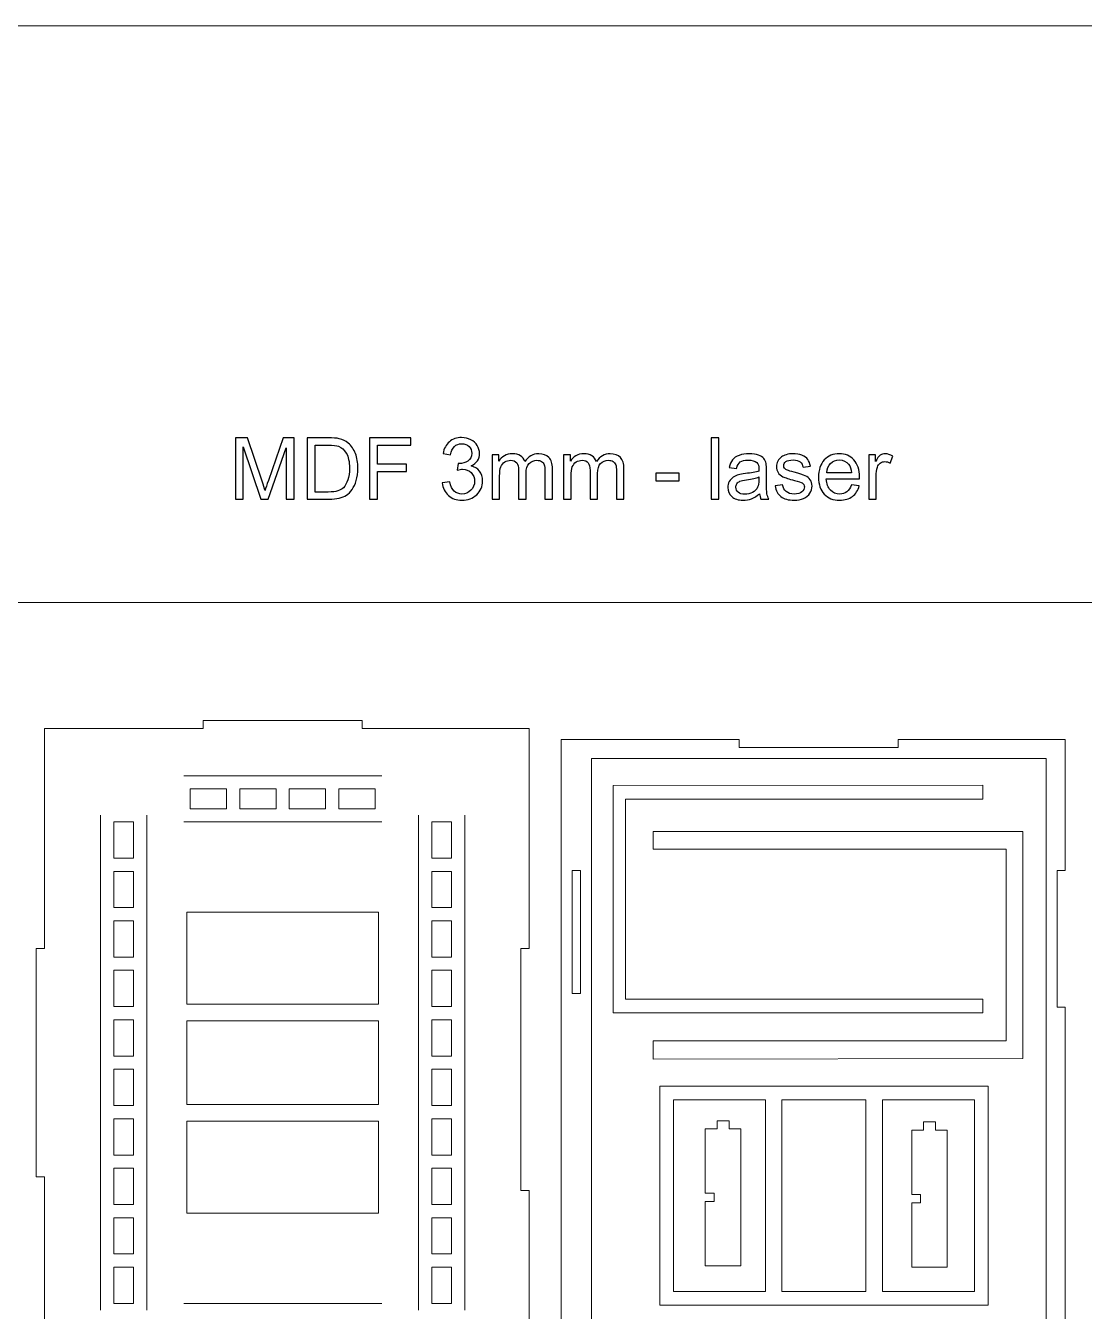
# Model space of a CAD drawing. Header units: centimetres. Extents: x -82 to 82, y -72 to 72.
# Drawn here: x 12.9 to 51.55, y 25.54 to 72.5 of the extents above; entities that cross this region are included whole.
import ezdxf

# ---------------------------------------------------------------- set-up
doc = ezdxf.new("R2010")
doc.units = ezdxf.units.CM
doc.header["$MEASUREMENT"] = 0
doc.layers.add('Camada 1', color=7, linetype='Continuous')

msp = doc.modelspace()

# ---------------------------------------------------------------- linework, layer by layer
at = {"layer": 'Camada 1', "color": 2, "lineweight": 9}
msp.add_open_spline([(-82.5, 72.5), (-82.5, 72.5), (82.5, 72.5), (82.5, 72.5), (82.5, 72.5), (82.5, -72.5), (82.5, -72.5), (82.5, -72.5), (-82.5, -72.5), (-82.5, -72.5), (-82.5, -72.5), (-82.5, 72.5), (-82.5, 72.5)], degree=3, knots=[0, 0, 0, 0, 0.25, 0.25, 0.25, 0.5, 0.5, 0.5, 0.75, 0.75, 0.75, 1, 1, 1, 1], dxfattribs=at)
at = {"layer": 'Camada 1', "color": 250}
for points, knots in [([(20.55627, 55.20387), (20.55627, 55.20387), (20.55627, 57.44758), (20.55627, 57.44758), (20.55627, 57.44758), (21.00125, 57.44758), (21.00125, 57.44758), (21.00125, 57.44758), (21.53188, 55.85933), (21.53188, 55.85933), (21.58098, 55.71153), (21.61649, 55.6008), (21.63895, 55.52716), (21.66454, 55.60864), (21.70476, 55.72876), (21.75908, 55.88701), (21.75908, 55.88701), (22.29911, 57.44758), (22.29911, 57.44758), (22.29911, 57.44758), (22.69657, 57.44758), (22.69657, 57.44758), (22.69657, 57.44758), (22.69657, 55.20387), (22.69657, 55.20387), (22.69657, 55.20387), (22.4114, 55.20387), (22.4114, 55.20387), (22.4114, 55.20387), (22.4114, 57.08094), (22.4114, 57.08094), (22.4114, 57.08094), (21.75647, 55.20387), (21.75647, 55.20387), (21.75647, 55.20387), (21.48906, 55.20387), (21.48906, 55.20387), (21.48906, 55.20387), (20.84143, 57.11541), (20.84143, 57.11541), (20.84143, 57.11541), (20.84143, 55.20387), (20.84143, 55.20387), (20.84143, 55.20387), (20.55627, 55.20387), (20.55627, 55.20387)], [0, 0, 0, 0, 0.06666667, 0.06666667, 0.06666667, 0.13333333, 0.13333333, 0.13333333, 0.2, 0.2, 0.2, 0.26666667, 0.26666667, 0.26666667, 0.33333333, 0.33333333, 0.33333333, 0.4, 0.4, 0.4, 0.46666667, 0.46666667, 0.46666667, 0.53333333, 0.53333333, 0.53333333, 0.6, 0.6, 0.6, 0.66666667, 0.66666667, 0.66666667, 0.73333333, 0.73333333, 0.73333333, 0.8, 0.8, 0.8, 0.86666667, 0.86666667, 0.86666667, 0.93333333, 0.93333333, 0.93333333, 1, 1, 1, 1]), ([(23.17289, 55.20387), (23.17289, 55.20387), (23.17289, 57.44758), (23.17289, 57.44758), (23.17289, 57.44758), (23.94587, 57.44758), (23.94587, 57.44758), (24.12031, 57.44758), (24.25349, 57.43714), (24.34541, 57.41573), (24.47389, 57.38596), (24.58357, 57.33216), (24.67445, 57.25486), (24.79301, 57.15459), (24.88127, 57.02715), (24.93977, 56.87151), (24.99878, 56.71587), (25.02803, 56.53777), (25.02803, 56.33774), (25.02803, 56.16748), (25.00819, 56.01654), (24.96849, 55.88492), (24.9288, 55.75331), (24.87762, 55.64415), (24.81546, 55.55798), (24.75279, 55.4718), (24.68489, 55.4039), (24.61073, 55.35481), (24.53709, 55.30519), (24.44778, 55.26759), (24.34332, 55.242), (24.23834, 55.2164), (24.11822, 55.20387), (23.98243, 55.20387), (23.98243, 55.20387), (23.17289, 55.20387), (23.17289, 55.20387)], [0, 0, 0, 0, 0.08333333, 0.08333333, 0.08333333, 0.16666667, 0.16666667, 0.16666667, 0.25, 0.25, 0.25, 0.33333333, 0.33333333, 0.33333333, 0.41666667, 0.41666667, 0.41666667, 0.5, 0.5, 0.5, 0.58333333, 0.58333333, 0.58333333, 0.66666667, 0.66666667, 0.66666667, 0.75, 0.75, 0.75, 0.83333333, 0.83333333, 0.83333333, 0.91666667, 0.91666667, 0.91666667, 1, 1, 1, 1]), ([(25.4516, 55.20387), (25.4516, 55.20387), (25.4516, 57.44758), (25.4516, 57.44758), (25.4516, 57.44758), (26.96517, 57.44758), (26.96517, 57.44758), (26.96517, 57.44758), (26.96517, 57.18436), (26.96517, 57.18436), (26.96517, 57.18436), (25.7493, 57.18436), (25.7493, 57.18436), (25.7493, 57.18436), (25.7493, 56.48555), (25.7493, 56.48555), (25.7493, 56.48555), (26.80222, 56.48555), (26.80222, 56.48555), (26.80222, 56.48555), (26.80222, 56.22232), (26.80222, 56.22232), (26.80222, 56.22232), (25.7493, 56.22232), (25.7493, 56.22232), (25.7493, 56.22232), (25.7493, 55.20387), (25.7493, 55.20387), (25.7493, 55.20387), (25.4516, 55.20387), (25.4516, 55.20387)], [0, 0, 0, 0, 0.1, 0.1, 0.1, 0.2, 0.2, 0.2, 0.3, 0.3, 0.3, 0.4, 0.4, 0.4, 0.5, 0.5, 0.5, 0.6, 0.6, 0.6, 0.7, 0.7, 0.7, 0.8, 0.8, 0.8, 0.9, 0.9, 0.9, 1, 1, 1, 1]), ([(28.11105, 55.79927), (28.11105, 55.79927), (28.38682, 55.83687), (28.38682, 55.83687), (28.41868, 55.68019), (28.47195, 55.56738), (28.54768, 55.49844), (28.62341, 55.42949), (28.71638, 55.39502), (28.82658, 55.39502), (28.95715, 55.39502), (29.06735, 55.43994), (29.15614, 55.52977), (29.24492, 55.6196), (29.28932, 55.73085), (29.28932, 55.86351), (29.28932, 55.9899), (29.24806, 56.09436), (29.16502, 56.17688), (29.0825, 56.25888), (28.97752, 56.30014), (28.84956, 56.30014), (28.79733, 56.30014), (28.73257, 56.28969), (28.65475, 56.26932), (28.65475, 56.26932), (28.68556, 56.51061), (28.68556, 56.51061), (28.70384, 56.50853), (28.71899, 56.50748), (28.72996, 56.50748), (28.84799, 56.50748), (28.95349, 56.5383), (29.04802, 56.5994), (29.14204, 56.66051), (29.18904, 56.75452), (29.18904, 56.88143), (29.18904, 56.98223), (29.15457, 57.0658), (29.08615, 57.13213), (29.01773, 57.19846), (28.92947, 57.23136), (28.82136, 57.23136), (28.71377, 57.23136), (28.62446, 57.19741), (28.5529, 57.12952), (28.48135, 57.06162), (28.43539, 56.95978), (28.41502, 56.82398), (28.41502, 56.82398), (28.13926, 56.87412), (28.13926, 56.87412), (28.17321, 57.05901), (28.24946, 57.20264), (28.36906, 57.30448), (28.48814, 57.40632), (28.63699, 57.45699), (28.81457, 57.45699), (28.93678, 57.45699), (29.04959, 57.43087), (29.15248, 57.37812), (29.25589, 57.32589), (29.33476, 57.25434), (29.38907, 57.16399), (29.44391, 57.07311), (29.47107, 56.97701), (29.47107, 56.87517), (29.47107, 56.77854), (29.44496, 56.6908), (29.39325, 56.61141), (29.34102, 56.53203), (29.26373, 56.46883), (29.16188, 56.42183), (29.29454, 56.39153), (29.39743, 56.32782), (29.47107, 56.23119), (29.54419, 56.1351), (29.58075, 56.01393), (29.58075, 55.86925), (29.58075, 55.6734), (29.5092, 55.50679), (29.36662, 55.37048), (29.22351, 55.23416), (29.0428, 55.16627), (28.82449, 55.16627), (28.62759, 55.16627), (28.46412, 55.22528), (28.33407, 55.3428), (28.2035, 55.46031), (28.12933, 55.61229), (28.11105, 55.79927)], [0, 0, 0, 0, 0.03333333, 0.03333333, 0.03333333, 0.06666667, 0.06666667, 0.06666667, 0.1, 0.1, 0.1, 0.13333333, 0.13333333, 0.13333333, 0.16666667, 0.16666667, 0.16666667, 0.2, 0.2, 0.2, 0.23333333, 0.23333333, 0.23333333, 0.26666667, 0.26666667, 0.26666667, 0.3, 0.3, 0.3, 0.33333333, 0.33333333, 0.33333333, 0.36666667, 0.36666667, 0.36666667, 0.4, 0.4, 0.4, 0.43333333, 0.43333333, 0.43333333, 0.46666667, 0.46666667, 0.46666667, 0.5, 0.5, 0.5, 0.53333333, 0.53333333, 0.53333333, 0.56666667, 0.56666667, 0.56666667, 0.6, 0.6, 0.6, 0.63333333, 0.63333333, 0.63333333, 0.66666667, 0.66666667, 0.66666667, 0.7, 0.7, 0.7, 0.73333333, 0.73333333, 0.73333333, 0.76666667, 0.76666667, 0.76666667, 0.8, 0.8, 0.8, 0.83333333, 0.83333333, 0.83333333, 0.86666667, 0.86666667, 0.86666667, 0.9, 0.9, 0.9, 0.93333333, 0.93333333, 0.93333333, 0.96666667, 0.96666667, 0.96666667, 1, 1, 1, 1]), ([(37.92837, 55.20387), (37.92837, 55.20387), (37.92837, 57.44758), (37.92837, 57.44758), (37.92837, 57.44758), (38.20413, 57.44758), (38.20413, 57.44758), (38.20413, 57.44758), (38.20413, 55.20387), (38.20413, 55.20387), (38.20413, 55.20387), (37.92837, 55.20387), (37.92837, 55.20387)], [0, 0, 0, 0, 0.25, 0.25, 0.25, 0.5, 0.5, 0.5, 0.75, 0.75, 0.75, 1, 1, 1, 1]), ([(23.47059, 55.4671), (23.47059, 55.4671), (23.949, 55.4671), (23.949, 55.4671), (24.09681, 55.4671), (24.21275, 55.48068), (24.29684, 55.50836), (24.38093, 55.53604), (24.44778, 55.57469), (24.49792, 55.62483), (24.5679, 55.69534), (24.62274, 55.79039), (24.66191, 55.90947), (24.70108, 56.02855), (24.72093, 56.1727), (24.72093, 56.34244), (24.72093, 56.57747), (24.68228, 56.75818), (24.60551, 56.88457), (24.52873, 57.01096), (24.43524, 57.09557), (24.32504, 57.1384), (24.24566, 57.16921), (24.1177, 57.18436), (23.94117, 57.18436), (23.94117, 57.18436), (23.47059, 57.18436), (23.47059, 57.18436), (23.47059, 57.18436), (23.47059, 55.4671), (23.47059, 55.4671)], [0, 0, 0, 0, 0.1, 0.1, 0.1, 0.2, 0.2, 0.2, 0.3, 0.3, 0.3, 0.4, 0.4, 0.4, 0.5, 0.5, 0.5, 0.6, 0.6, 0.6, 0.7, 0.7, 0.7, 0.8, 0.8, 0.8, 0.9, 0.9, 0.9, 1, 1, 1, 1]), ([(29.92911, 55.20387), (29.92911, 55.20387), (29.92911, 56.83025), (29.92911, 56.83025), (29.92911, 56.83025), (30.17667, 56.83025), (30.17667, 56.83025), (30.17667, 56.83025), (30.17667, 56.60045), (30.17667, 56.60045), (30.22733, 56.67983), (30.29523, 56.74407), (30.37984, 56.79212), (30.46445, 56.8407), (30.56055, 56.86472), (30.66866, 56.86472), (30.78879, 56.86472), (30.8875, 56.83965), (30.96427, 56.79003), (31.04105, 56.7399), (31.09536, 56.67043), (31.1267, 56.5806), (31.25623, 56.77019), (31.42388, 56.86472), (31.6307, 56.86472), (31.79261, 56.86472), (31.91743, 56.82033), (32.00413, 56.73102), (32.09135, 56.64171), (32.13522, 56.50435), (32.13522, 56.31894), (32.13522, 56.31894), (32.13522, 55.20387), (32.13522, 55.20387), (32.13522, 55.20387), (31.85946, 55.20387), (31.85946, 55.20387), (31.85946, 55.20387), (31.85946, 56.22754), (31.85946, 56.22754), (31.85946, 56.33722), (31.85006, 56.4166), (31.8323, 56.46518), (31.81454, 56.51375), (31.78216, 56.5524), (31.73463, 56.58217), (31.68763, 56.61194), (31.63227, 56.62656), (31.56907, 56.62656), (31.45417, 56.62656), (31.35912, 56.58843), (31.28338, 56.5127), (31.20765, 56.43645), (31.17005, 56.31476), (31.17005, 56.14763), (31.17005, 56.14763), (31.17005, 55.20387), (31.17005, 55.20387), (31.17005, 55.20387), (30.89429, 55.20387), (30.89429, 55.20387), (30.89429, 55.20387), (30.89429, 56.2594), (30.89429, 56.2594), (30.89429, 56.38161), (30.87183, 56.47353), (30.82691, 56.53464), (30.782, 56.59575), (30.70835, 56.62656), (30.60651, 56.62656), (30.52921, 56.62656), (30.45766, 56.60619), (30.39185, 56.56545), (30.32605, 56.52472), (30.27852, 56.46518), (30.24875, 56.38631), (30.2195, 56.30797), (30.20488, 56.19464), (30.20488, 56.04683), (30.20488, 56.04683), (30.20488, 55.20387), (30.20488, 55.20387), (30.20488, 55.20387), (29.92911, 55.20387), (29.92911, 55.20387)], [0, 0, 0, 0, 0.03571429, 0.03571429, 0.03571429, 0.07142857, 0.07142857, 0.07142857, 0.10714286, 0.10714286, 0.10714286, 0.14285714, 0.14285714, 0.14285714, 0.17857143, 0.17857143, 0.17857143, 0.21428571, 0.21428571, 0.21428571, 0.25, 0.25, 0.25, 0.28571429, 0.28571429, 0.28571429, 0.32142857, 0.32142857, 0.32142857, 0.35714286, 0.35714286, 0.35714286, 0.39285714, 0.39285714, 0.39285714, 0.42857143, 0.42857143, 0.42857143, 0.46428571, 0.46428571, 0.46428571, 0.5, 0.5, 0.5, 0.53571429, 0.53571429, 0.53571429, 0.57142857, 0.57142857, 0.57142857, 0.60714286, 0.60714286, 0.60714286, 0.64285714, 0.64285714, 0.64285714, 0.67857143, 0.67857143, 0.67857143, 0.71428571, 0.71428571, 0.71428571, 0.75, 0.75, 0.75, 0.78571429, 0.78571429, 0.78571429, 0.82142857, 0.82142857, 0.82142857, 0.85714286, 0.85714286, 0.85714286, 0.89285714, 0.89285714, 0.89285714, 0.92857143, 0.92857143, 0.92857143, 0.96428571, 0.96428571, 0.96428571, 1, 1, 1, 1]), ([(32.53947, 55.20387), (32.53947, 55.20387), (32.53947, 56.83025), (32.53947, 56.83025), (32.53947, 56.83025), (32.78703, 56.83025), (32.78703, 56.83025), (32.78703, 56.83025), (32.78703, 56.60045), (32.78703, 56.60045), (32.83769, 56.67983), (32.90559, 56.74407), (32.9902, 56.79212), (33.07481, 56.8407), (33.17091, 56.86472), (33.27902, 56.86472), (33.39915, 56.86472), (33.49786, 56.83965), (33.57463, 56.79003), (33.65141, 56.7399), (33.70572, 56.67043), (33.73706, 56.5806), (33.86659, 56.77019), (34.03424, 56.86472), (34.24106, 56.86472), (34.40297, 56.86472), (34.52779, 56.82033), (34.61449, 56.73102), (34.70171, 56.64171), (34.74558, 56.50435), (34.74558, 56.31894), (34.74558, 56.31894), (34.74558, 55.20387), (34.74558, 55.20387), (34.74558, 55.20387), (34.46982, 55.20387), (34.46982, 55.20387), (34.46982, 55.20387), (34.46982, 56.22754), (34.46982, 56.22754), (34.46982, 56.33722), (34.46042, 56.4166), (34.44266, 56.46518), (34.4249, 56.51375), (34.39252, 56.5524), (34.34499, 56.58217), (34.29799, 56.61194), (34.24263, 56.62656), (34.17943, 56.62656), (34.06453, 56.62656), (33.96948, 56.58843), (33.89374, 56.5127), (33.81801, 56.43645), (33.78041, 56.31476), (33.78041, 56.14763), (33.78041, 56.14763), (33.78041, 55.20387), (33.78041, 55.20387), (33.78041, 55.20387), (33.50465, 55.20387), (33.50465, 55.20387), (33.50465, 55.20387), (33.50465, 56.2594), (33.50465, 56.2594), (33.50465, 56.38161), (33.48219, 56.47353), (33.43727, 56.53464), (33.39236, 56.59575), (33.31871, 56.62656), (33.21687, 56.62656), (33.13957, 56.62656), (33.06802, 56.60619), (33.00221, 56.56545), (32.93641, 56.52472), (32.88888, 56.46518), (32.85911, 56.38631), (32.82986, 56.30797), (32.81524, 56.19464), (32.81524, 56.04683), (32.81524, 56.04683), (32.81524, 55.20387), (32.81524, 55.20387), (32.81524, 55.20387), (32.53947, 55.20387), (32.53947, 55.20387)], [0, 0, 0, 0, 0.03571429, 0.03571429, 0.03571429, 0.07142857, 0.07142857, 0.07142857, 0.10714286, 0.10714286, 0.10714286, 0.14285714, 0.14285714, 0.14285714, 0.17857143, 0.17857143, 0.17857143, 0.21428571, 0.21428571, 0.21428571, 0.25, 0.25, 0.25, 0.28571429, 0.28571429, 0.28571429, 0.32142857, 0.32142857, 0.32142857, 0.35714286, 0.35714286, 0.35714286, 0.39285714, 0.39285714, 0.39285714, 0.42857143, 0.42857143, 0.42857143, 0.46428571, 0.46428571, 0.46428571, 0.5, 0.5, 0.5, 0.53571429, 0.53571429, 0.53571429, 0.57142857, 0.57142857, 0.57142857, 0.60714286, 0.60714286, 0.60714286, 0.64285714, 0.64285714, 0.64285714, 0.67857143, 0.67857143, 0.67857143, 0.71428571, 0.71428571, 0.71428571, 0.75, 0.75, 0.75, 0.78571429, 0.78571429, 0.78571429, 0.82142857, 0.82142857, 0.82142857, 0.85714286, 0.85714286, 0.85714286, 0.89285714, 0.89285714, 0.89285714, 0.92857143, 0.92857143, 0.92857143, 0.96428571, 0.96428571, 0.96428571, 1, 1, 1, 1]), ([(39.69315, 55.40756), (39.59078, 55.32034), (39.49207, 55.25923), (39.39754, 55.22319), (39.30301, 55.18716), (39.20168, 55.1694), (39.09305, 55.1694), (38.91443, 55.1694), (38.77707, 55.21275), (38.68097, 55.29997), (38.58487, 55.38667), (38.53682, 55.49791), (38.53682, 55.63318), (38.53682, 55.71257), (38.5551, 55.78517), (38.59114, 55.85097), (38.6277, 55.91678), (38.67523, 55.96901), (38.73372, 56.0087), (38.79274, 56.0484), (38.85855, 56.07869), (38.93219, 56.09906), (38.98651, 56.11316), (39.0685, 56.12674), (39.17766, 56.14032), (39.40015, 56.16643), (39.56467, 56.19829), (39.66965, 56.23485), (39.67069, 56.27245), (39.67121, 56.29648), (39.67121, 56.3064), (39.67121, 56.41817), (39.6451, 56.49704), (39.59287, 56.543), (39.52236, 56.60515), (39.41739, 56.63596), (39.27846, 56.63596), (39.14841, 56.63596), (39.05231, 56.61298), (38.99068, 56.56754), (38.92853, 56.5221), (38.88309, 56.44167), (38.85332, 56.32573), (38.85332, 56.32573), (38.58383, 56.36333), (38.58383, 56.36333), (38.60837, 56.47876), (38.64859, 56.57224), (38.705, 56.64327), (38.7614, 56.7143), (38.84288, 56.76862), (38.94942, 56.80727), (39.05545, 56.8454), (39.17923, 56.86472), (39.3192, 56.86472), (39.45812, 56.86472), (39.57146, 56.84853), (39.65868, 56.81563), (39.74538, 56.78272), (39.80962, 56.74198), (39.85036, 56.69237), (39.89109, 56.64275), (39.91982, 56.58008), (39.93653, 56.50435), (39.94541, 56.45734), (39.95011, 56.37273), (39.95011, 56.25104), (39.95011, 56.25104), (39.95011, 55.88545), (39.95011, 55.88545), (39.95011, 55.63005), (39.95586, 55.46867), (39.96735, 55.40025), (39.97832, 55.33183), (40.0013, 55.26654), (40.03472, 55.20387), (40.03472, 55.20387), (39.74642, 55.20387), (39.74642, 55.20387), (39.71874, 55.26184), (39.70098, 55.32974), (39.69315, 55.40756)], [0, 0, 0, 0, 0.03703704, 0.03703704, 0.03703704, 0.07407407, 0.07407407, 0.07407407, 0.11111111, 0.11111111, 0.11111111, 0.14814815, 0.14814815, 0.14814815, 0.18518519, 0.18518519, 0.18518519, 0.22222222, 0.22222222, 0.22222222, 0.25925926, 0.25925926, 0.25925926, 0.2962963, 0.2962963, 0.2962963, 0.33333333, 0.33333333, 0.33333333, 0.37037037, 0.37037037, 0.37037037, 0.40740741, 0.40740741, 0.40740741, 0.44444444, 0.44444444, 0.44444444, 0.48148148, 0.48148148, 0.48148148, 0.51851852, 0.51851852, 0.51851852, 0.55555556, 0.55555556, 0.55555556, 0.59259259, 0.59259259, 0.59259259, 0.62962963, 0.62962963, 0.62962963, 0.66666667, 0.66666667, 0.66666667, 0.7037037, 0.7037037, 0.7037037, 0.74074074, 0.74074074, 0.74074074, 0.77777778, 0.77777778, 0.77777778, 0.81481481, 0.81481481, 0.81481481, 0.85185185, 0.85185185, 0.85185185, 0.88888889, 0.88888889, 0.88888889, 0.92592593, 0.92592593, 0.92592593, 0.96296296, 0.96296296, 0.96296296, 1, 1, 1, 1]), ([(40.264, 55.68959), (40.264, 55.68959), (40.53663, 55.73346), (40.53663, 55.73346), (40.55178, 55.62431), (40.59461, 55.54074), (40.66459, 55.48225), (40.73458, 55.42427), (40.83277, 55.39502), (40.95811, 55.39502), (41.08503, 55.39502), (41.17904, 55.42062), (41.24067, 55.47232), (41.30177, 55.52351), (41.33259, 55.58409), (41.33259, 55.65355), (41.33259, 55.7157), (41.30491, 55.7648), (41.25007, 55.80031), (41.21142, 55.82486), (41.11741, 55.85568), (40.96804, 55.8938), (40.76644, 55.94446), (40.62699, 55.98833), (40.54865, 56.02542), (40.47083, 56.06302), (40.41181, 56.1142), (40.37159, 56.18001), (40.33138, 56.2453), (40.31101, 56.31789), (40.31101, 56.39728), (40.31101, 56.46988), (40.32772, 56.53673), (40.36063, 56.59836), (40.39405, 56.65999), (40.43897, 56.71117), (40.4959, 56.75191), (40.53872, 56.78324), (40.59722, 56.80988), (40.67086, 56.83182), (40.74502, 56.85375), (40.82389, 56.86472), (40.9085, 56.86472), (41.03593, 56.86472), (41.1477, 56.84644), (41.2438, 56.80936), (41.34042, 56.7728), (41.41145, 56.72266), (41.45741, 56.65999), (41.50285, 56.59679), (41.53471, 56.5127), (41.55195, 56.4072), (41.55195, 56.4072), (41.28245, 56.3696), (41.28245, 56.3696), (41.27044, 56.45421), (41.23492, 56.52054), (41.17643, 56.56807), (41.11793, 56.61559), (41.03541, 56.6391), (40.92834, 56.6391), (40.80247, 56.6391), (40.71212, 56.6182), (40.65833, 56.57642), (40.60453, 56.53464), (40.57737, 56.48555), (40.57737, 56.42966), (40.57737, 56.39415), (40.58834, 56.36176), (40.6108, 56.33304), (40.63326, 56.30379), (40.66825, 56.27924), (40.7163, 56.25992), (40.74398, 56.24947), (40.82441, 56.22597), (40.95916, 56.18941), (41.15345, 56.13771), (41.28924, 56.09488), (41.36654, 56.06198), (41.44383, 56.02907), (41.50442, 55.9805), (41.54829, 55.91783), (41.59268, 55.85463), (41.61462, 55.77629), (41.61462, 55.68228), (41.61462, 55.59088), (41.58798, 55.5047), (41.53419, 55.42375), (41.48039, 55.3428), (41.4031, 55.28012), (41.3023, 55.23573), (41.20097, 55.19134), (41.0866, 55.1694), (40.95916, 55.1694), (40.74816, 55.1694), (40.58677, 55.21327), (40.47605, 55.30049), (40.36533, 55.38823), (40.29482, 55.51776), (40.264, 55.68959)], [0, 0, 0, 0, 0.03030303, 0.03030303, 0.03030303, 0.06060606, 0.06060606, 0.06060606, 0.09090909, 0.09090909, 0.09090909, 0.12121212, 0.12121212, 0.12121212, 0.15151515, 0.15151515, 0.15151515, 0.18181818, 0.18181818, 0.18181818, 0.21212121, 0.21212121, 0.21212121, 0.24242424, 0.24242424, 0.24242424, 0.27272727, 0.27272727, 0.27272727, 0.3030303, 0.3030303, 0.3030303, 0.33333333, 0.33333333, 0.33333333, 0.36363636, 0.36363636, 0.36363636, 0.39393939, 0.39393939, 0.39393939, 0.42424242, 0.42424242, 0.42424242, 0.45454545, 0.45454545, 0.45454545, 0.48484848, 0.48484848, 0.48484848, 0.51515152, 0.51515152, 0.51515152, 0.54545455, 0.54545455, 0.54545455, 0.57575758, 0.57575758, 0.57575758, 0.60606061, 0.60606061, 0.60606061, 0.63636364, 0.63636364, 0.63636364, 0.66666667, 0.66666667, 0.66666667, 0.6969697, 0.6969697, 0.6969697, 0.72727273, 0.72727273, 0.72727273, 0.75757576, 0.75757576, 0.75757576, 0.78787879, 0.78787879, 0.78787879, 0.81818182, 0.81818182, 0.81818182, 0.84848485, 0.84848485, 0.84848485, 0.87878788, 0.87878788, 0.87878788, 0.90909091, 0.90909091, 0.90909091, 0.93939394, 0.93939394, 0.93939394, 0.96969697, 0.96969697, 0.96969697, 1, 1, 1, 1]), ([(43.04985, 55.73033), (43.04985, 55.73033), (43.33501, 55.69272), (43.33501, 55.69272), (43.29062, 55.52716), (43.20757, 55.39816), (43.08641, 55.30676), (42.96524, 55.21536), (42.81064, 55.1694), (42.6221, 55.1694), (42.38498, 55.1694), (42.19696, 55.24252), (42.05804, 55.38876), (41.91911, 55.53447), (41.84965, 55.73973), (41.84965, 56.00348), (41.84965, 56.27611), (41.91963, 56.48816), (42.06012, 56.63857), (42.20062, 56.78951), (42.38289, 56.86472), (42.60695, 56.86472), (42.8237, 56.86472), (43.00075, 56.79108), (43.13811, 56.64327), (43.27547, 56.49547), (43.34441, 56.2876), (43.34441, 56.01967), (43.34441, 56.00348), (43.34389, 55.97893), (43.34284, 55.94655), (43.34284, 55.94655), (42.13168, 55.94655), (42.13168, 55.94655), (42.14212, 55.76845), (42.19226, 55.63162), (42.28314, 55.53708), (42.37349, 55.44255), (42.48683, 55.39502), (42.6221, 55.39502), (42.7229, 55.39502), (42.80907, 55.42166), (42.8801, 55.47493), (42.95166, 55.52821), (43.00806, 55.61334), (43.04985, 55.73033)], [0, 0, 0, 0, 0.06666667, 0.06666667, 0.06666667, 0.13333333, 0.13333333, 0.13333333, 0.2, 0.2, 0.2, 0.26666667, 0.26666667, 0.26666667, 0.33333333, 0.33333333, 0.33333333, 0.4, 0.4, 0.4, 0.46666667, 0.46666667, 0.46666667, 0.53333333, 0.53333333, 0.53333333, 0.6, 0.6, 0.6, 0.66666667, 0.66666667, 0.66666667, 0.73333333, 0.73333333, 0.73333333, 0.8, 0.8, 0.8, 0.86666667, 0.86666667, 0.86666667, 0.93333333, 0.93333333, 0.93333333, 1, 1, 1, 1]), ([(43.68024, 55.20387), (43.68024, 55.20387), (43.68024, 56.83025), (43.68024, 56.83025), (43.68024, 56.83025), (43.9278, 56.83025), (43.9278, 56.83025), (43.9278, 56.83025), (43.9278, 56.58112), (43.9278, 56.58112), (43.991, 56.69655), (44.04949, 56.7728), (44.10329, 56.80936), (44.15708, 56.84644), (44.2161, 56.86472), (44.28034, 56.86472), (44.3733, 56.86472), (44.46784, 56.83547), (44.56394, 56.7775), (44.56394, 56.7775), (44.46575, 56.52315), (44.46575, 56.52315), (44.3989, 56.56075), (44.33204, 56.57956), (44.26519, 56.57956), (44.20513, 56.57956), (44.15134, 56.56128), (44.10381, 56.52524), (44.05628, 56.4892), (44.02233, 56.43906), (44.00196, 56.37482), (43.97115, 56.27716), (43.956, 56.17009), (43.956, 56.05362), (43.956, 56.05362), (43.956, 55.20387), (43.956, 55.20387), (43.956, 55.20387), (43.68024, 55.20387), (43.68024, 55.20387)], [0, 0, 0, 0, 0.07692308, 0.07692308, 0.07692308, 0.15384615, 0.15384615, 0.15384615, 0.23076923, 0.23076923, 0.23076923, 0.30769231, 0.30769231, 0.30769231, 0.38461538, 0.38461538, 0.38461538, 0.46153846, 0.46153846, 0.46153846, 0.53846154, 0.53846154, 0.53846154, 0.61538462, 0.61538462, 0.61538462, 0.69230769, 0.69230769, 0.69230769, 0.76923077, 0.76923077, 0.76923077, 0.84615385, 0.84615385, 0.84615385, 0.92307692, 0.92307692, 0.92307692, 1, 1, 1, 1]), ([(42.14735, 56.17218), (42.14735, 56.17218), (43.05298, 56.17218), (43.05298, 56.17218), (43.04097, 56.30901), (43.00597, 56.41138), (42.94905, 56.4798), (42.86182, 56.58582), (42.74797, 56.6391), (42.60852, 56.6391), (42.48213, 56.6391), (42.3761, 56.59679), (42.28993, 56.51218), (42.20427, 56.42757), (42.15675, 56.31424), (42.14735, 56.17218)], [0, 0, 0, 0, 0.2, 0.2, 0.2, 0.4, 0.4, 0.4, 0.6, 0.6, 0.6, 0.8, 0.8, 0.8, 1, 1, 1, 1]), ([(35.91079, 55.87761), (35.91079, 55.87761), (35.91079, 56.15337), (35.91079, 56.15337), (35.91079, 56.15337), (36.76315, 56.15337), (36.76315, 56.15337), (36.76315, 56.15337), (36.76315, 55.87761), (36.76315, 55.87761), (36.76315, 55.87761), (35.91079, 55.87761), (35.91079, 55.87761)], [0, 0, 0, 0, 0.25, 0.25, 0.25, 0.5, 0.5, 0.5, 0.75, 0.75, 0.75, 1, 1, 1, 1]), ([(39.67121, 56.01863), (39.57094, 55.97789), (39.42052, 55.94342), (39.21996, 55.91522), (39.10611, 55.89902), (39.02568, 55.88074), (38.97867, 55.86038), (38.93167, 55.84001), (38.89563, 55.81024), (38.87004, 55.77159), (38.84445, 55.73242), (38.83139, 55.68907), (38.83139, 55.64102), (38.83139, 55.56842), (38.85907, 55.50731), (38.91495, 55.45874), (38.97084, 55.41017), (39.05231, 55.38562), (39.15938, 55.38562), (39.2654, 55.38562), (39.35994, 55.4086), (39.44298, 55.45509), (39.5255, 55.50105), (39.58661, 55.56424), (39.62525, 55.64415), (39.65502, 55.7063), (39.66965, 55.7977), (39.66965, 55.91835), (39.66965, 55.91835), (39.67121, 56.01863), (39.67121, 56.01863)], [0, 0, 0, 0, 0.1, 0.1, 0.1, 0.2, 0.2, 0.2, 0.3, 0.3, 0.3, 0.4, 0.4, 0.4, 0.5, 0.5, 0.5, 0.6, 0.6, 0.6, 0.7, 0.7, 0.7, 0.8, 0.8, 0.8, 0.9, 0.9, 0.9, 1, 1, 1, 1])]:
    msp.add_open_spline(points, degree=3, knots=knots, dxfattribs=at)
at = {"layer": 'Camada 1', "lineweight": 9}
msp.add_open_spline([(-77.495, 51.4355), (-77.495, 51.4355), (77.505, 51.4355), (77.505, 51.4355)], degree=3, dxfattribs=at)
at = {"layer": 'Camada 1', "color": 250, "lineweight": 9}
for points, knots in [([(13.58333, 22.42461), (13.58333, 22.42461), (13.58333, 30.45761), (13.58333, 30.45761), (13.58333, 30.45761), (13.28333, 30.45761), (13.28333, 30.45761), (13.28333, 30.45761), (13.28333, 38.79161), (13.28333, 38.79161), (13.28333, 38.79161), (13.58333, 38.79161), (13.58333, 38.79161), (13.58333, 38.79161), (13.58333, 46.82461), (13.58333, 46.82461), (13.58333, 46.82461), (19.38333, 46.82461), (19.38333, 46.82461), (19.38333, 46.82461), (19.38333, 47.12461), (19.38333, 47.12461), (19.38333, 47.12461), (25.18333, 47.12461), (25.18333, 47.12461), (25.18333, 47.12461), (25.18333, 46.82461), (25.18333, 46.82461), (25.18333, 46.82461), (30.98332, 46.82461), (30.98332, 46.82461), (30.98332, 46.82461), (31.28332, 46.82461), (31.28332, 46.82461), (31.28332, 46.82461), (31.28332, 38.79161), (31.28332, 38.79161), (31.28332, 38.79161), (30.98332, 38.79161), (30.98332, 38.79161), (30.98332, 38.79161), (30.98332, 30.45761), (30.98332, 30.45761), (30.98332, 30.45761), (30.98332, 29.95761), (30.98332, 29.95761), (30.98332, 29.95761), (31.28332, 29.95761), (31.28332, 29.95761), (31.28332, 29.95761), (31.28332, 22.42461), (31.28332, 22.42461), (31.28332, 22.42461), (30.98332, 22.42461), (30.98332, 22.42461), (30.98332, 22.42461), (25.18333, 22.42461), (25.18333, 22.42461), (25.18333, 22.42461), (25.18333, 22.12461), (25.18333, 22.12461), (25.18333, 22.12461), (19.38333, 22.12461), (19.38333, 22.12461), (19.38333, 22.12461), (19.38333, 22.42461), (19.38333, 22.42461), (19.38333, 22.42461), (13.58333, 22.42461), (13.58333, 22.42461)], [0, 0, 0, 0, 0.04347826, 0.04347826, 0.04347826, 0.08695652, 0.08695652, 0.08695652, 0.13043478, 0.13043478, 0.13043478, 0.17391304, 0.17391304, 0.17391304, 0.2173913, 0.2173913, 0.2173913, 0.26086957, 0.26086957, 0.26086957, 0.30434783, 0.30434783, 0.30434783, 0.34782609, 0.34782609, 0.34782609, 0.39130435, 0.39130435, 0.39130435, 0.43478261, 0.43478261, 0.43478261, 0.47826087, 0.47826087, 0.47826087, 0.52173913, 0.52173913, 0.52173913, 0.56521739, 0.56521739, 0.56521739, 0.60869565, 0.60869565, 0.60869565, 0.65217391, 0.65217391, 0.65217391, 0.69565217, 0.69565217, 0.69565217, 0.73913043, 0.73913043, 0.73913043, 0.7826087, 0.7826087, 0.7826087, 0.82608696, 0.82608696, 0.82608696, 0.86956522, 0.86956522, 0.86956522, 0.91304348, 0.91304348, 0.91304348, 0.95652174, 0.95652174, 0.95652174, 1, 1, 1, 1]), ([(32.45698, 46.43118), (32.45698, 46.43118), (38.95698, 46.43118), (38.95698, 46.43118), (38.95698, 46.43118), (38.95698, 46.13118), (38.95698, 46.13118), (38.95698, 46.13118), (44.75698, 46.13118), (44.75698, 46.13118), (44.75698, 46.13118), (44.75698, 46.43118), (44.75698, 46.43118), (44.75698, 46.43118), (50.85698, 46.43118), (50.85698, 46.43118), (50.85698, 46.43118), (50.85698, 41.64018), (50.85698, 41.64018), (50.85698, 41.64018), (50.55698, 41.64018), (50.55698, 41.64018), (50.55698, 41.64018), (50.55698, 37.14918), (50.55698, 37.14918), (50.55698, 37.14918), (50.55698, 36.64918), (50.55698, 36.64918), (50.55698, 36.64918), (50.85698, 36.64918), (50.85698, 36.64918), (50.85698, 36.64918), (50.85698, 23.67618), (50.85698, 23.67618), (50.85698, 23.67618), (50.55698, 23.67618), (50.55698, 23.67618), (50.55698, 23.67618), (50.55698, 19.18618), (50.55698, 19.18618), (50.55698, 19.18618), (50.85698, 19.18618), (50.85698, 19.18618), (50.85698, 19.18618), (50.85698, 5.71318), (50.85698, 5.71318), (50.85698, 5.71318), (50.55698, 5.71318), (50.55698, 5.71318), (50.55698, 5.71318), (50.55698, 1.22218), (50.55698, 1.22218), (50.55698, 1.22218), (50.85698, 1.22218), (50.85698, 1.22218), (50.85698, 1.22218), (50.85698, -3.56882), (50.85698, -3.56882), (50.85698, -3.56882), (44.75698, -3.56882), (44.75698, -3.56882), (44.75698, -3.56882), (44.75698, -3.26882), (44.75698, -3.26882), (44.75698, -3.26882), (38.95698, -3.26882), (38.95698, -3.26882), (38.95698, -3.26882), (38.95698, -3.56882), (38.95698, -3.56882), (38.95698, -3.56882), (32.85698, -3.56882), (32.85698, -3.56882), (32.85698, -3.56882), (32.85698, 1.22218), (32.85698, 1.22218), (32.85698, 1.22218), (33.15698, 1.22218), (33.15698, 1.22218), (33.15698, 1.22218), (33.15698, 5.71318), (33.15698, 5.71318), (33.15698, 5.71318), (32.85698, 5.71318), (32.85698, 5.71318), (32.85698, 5.71318), (32.85698, 8.43118), (32.85698, 8.43118), (32.85698, 8.43118), (32.45698, 8.43118), (32.45698, 8.43118), (32.45698, 8.43118), (32.45698, 9.13118), (32.45698, 9.13118), (32.45698, 9.13118), (32.45698, 45.73118), (32.45698, 45.73118), (32.45698, 45.73118), (32.45698, 46.43118), (32.45698, 46.43118)], [0, 0, 0, 0, 0.03030303, 0.03030303, 0.03030303, 0.06060606, 0.06060606, 0.06060606, 0.09090909, 0.09090909, 0.09090909, 0.12121212, 0.12121212, 0.12121212, 0.15151515, 0.15151515, 0.15151515, 0.18181818, 0.18181818, 0.18181818, 0.21212121, 0.21212121, 0.21212121, 0.24242424, 0.24242424, 0.24242424, 0.27272727, 0.27272727, 0.27272727, 0.3030303, 0.3030303, 0.3030303, 0.33333333, 0.33333333, 0.33333333, 0.36363636, 0.36363636, 0.36363636, 0.39393939, 0.39393939, 0.39393939, 0.42424242, 0.42424242, 0.42424242, 0.45454545, 0.45454545, 0.45454545, 0.48484848, 0.48484848, 0.48484848, 0.51515152, 0.51515152, 0.51515152, 0.54545455, 0.54545455, 0.54545455, 0.57575758, 0.57575758, 0.57575758, 0.60606061, 0.60606061, 0.60606061, 0.63636364, 0.63636364, 0.63636364, 0.66666667, 0.66666667, 0.66666667, 0.6969697, 0.6969697, 0.6969697, 0.72727273, 0.72727273, 0.72727273, 0.75757576, 0.75757576, 0.75757576, 0.78787879, 0.78787879, 0.78787879, 0.81818182, 0.81818182, 0.81818182, 0.84848485, 0.84848485, 0.84848485, 0.87878788, 0.87878788, 0.87878788, 0.90909091, 0.90909091, 0.90909091, 0.93939394, 0.93939394, 0.93939394, 0.96969697, 0.96969697, 0.96969697, 1, 1, 1, 1]), ([(33.55698, -2.86882), (33.55698, -2.86882), (33.55698, 45.73118), (33.55698, 45.73118), (33.55698, 45.73118), (50.15698, 45.73118), (50.15698, 45.73118), (50.15698, 45.73118), (50.15698, -2.86882), (50.15698, -2.86882), (50.15698, -2.86882), (33.55698, -2.86882), (33.55698, -2.86882)], [0, 0, 0, 0, 0.25, 0.25, 0.25, 0.5, 0.5, 0.5, 0.75, 0.75, 0.75, 1, 1, 1, 1]), ([(34.80268, 36.944), (34.80268, 36.944), (47.85268, 36.944), (47.85268, 36.944), (47.85268, 36.944), (47.85268, 36.444), (47.85268, 36.444), (47.85268, 36.444), (34.35268, 36.444), (34.35268, 36.444), (34.35268, 36.444), (34.35268, 44.744), (34.35268, 44.744), (34.35268, 44.744), (47.85268, 44.761), (47.85268, 44.761), (47.85268, 44.761), (47.85268, 44.244), (47.85268, 44.244), (47.85268, 44.244), (34.80268, 44.244), (34.80268, 44.244), (34.80268, 44.244), (34.80268, 36.944), (34.80268, 36.944)], [0, 0, 0, 0, 0.125, 0.125, 0.125, 0.25, 0.25, 0.25, 0.375, 0.375, 0.375, 0.5, 0.5, 0.5, 0.625, 0.625, 0.625, 0.75, 0.75, 0.75, 0.875, 0.875, 0.875, 1, 1, 1, 1]), ([(35.80666, 42.421), (35.80666, 42.421), (35.80666, 43.071), (35.80666, 43.071), (35.80666, 43.071), (49.30666, 43.071), (49.30666, 43.071), (49.30666, 43.071), (49.30666, 34.771), (49.30666, 34.771), (49.30666, 34.771), (35.80666, 34.754), (35.80666, 34.754), (35.80666, 34.754), (35.80666, 35.421), (35.80666, 35.421), (35.80666, 35.421), (48.70666, 35.421), (48.70666, 35.421), (48.70666, 35.421), (48.70666, 42.421), (48.70666, 42.421), (48.70666, 42.421), (35.80666, 42.421), (35.80666, 42.421)], [0, 0, 0, 0, 0.125, 0.125, 0.125, 0.25, 0.25, 0.25, 0.375, 0.375, 0.375, 0.5, 0.5, 0.5, 0.625, 0.625, 0.625, 0.75, 0.75, 0.75, 0.875, 0.875, 0.875, 1, 1, 1, 1]), ([(32.85698, 37.14918), (32.85698, 37.14918), (32.85698, 41.64018), (32.85698, 41.64018), (32.85698, 41.64018), (33.15698, 41.64018), (33.15698, 41.64018), (33.15698, 41.64018), (33.15698, 37.14918), (33.15698, 37.14918), (33.15698, 37.14918), (32.85698, 37.14918), (32.85698, 37.14918)], [0, 0, 0, 0, 0.25, 0.25, 0.25, 0.5, 0.5, 0.5, 0.75, 0.75, 0.75, 1, 1, 1, 1]), ([(18.78333, 36.75801), (18.78333, 36.75801), (25.78333, 36.75801), (25.78333, 36.75801), (25.78333, 36.75801), (25.78333, 40.12461), (25.78333, 40.12461), (25.78333, 40.12461), (18.78333, 40.12461), (18.78333, 40.12461), (18.78333, 40.12461), (18.78333, 36.75801), (18.78333, 36.75801)], [0, 0, 0, 0, 0.25, 0.25, 0.25, 0.5, 0.5, 0.5, 0.75, 0.75, 0.75, 1, 1, 1, 1]), ([(25.78333, 36.15801), (25.78333, 36.15801), (18.78333, 36.15801), (18.78333, 36.15801), (18.78333, 36.15801), (18.78333, 33.09121), (18.78333, 33.09121), (18.78333, 33.09121), (25.78333, 33.09121), (25.78333, 33.09121), (25.78333, 33.09121), (25.78333, 36.15801), (25.78333, 36.15801)], [0, 0, 0, 0, 0.25, 0.25, 0.25, 0.5, 0.5, 0.5, 0.75, 0.75, 0.75, 1, 1, 1, 1]), ([(43.68186, 33.76716), (43.68186, 33.76716), (48.04846, 33.76716), (48.04846, 33.76716), (48.04846, 33.76716), (48.04846, 25.76716), (48.04846, 25.76716), (48.04846, 25.76716), (36.04846, 25.76716), (36.04846, 25.76716), (36.04846, 25.76716), (36.04846, 33.76716), (36.04846, 33.76716), (36.04846, 33.76716), (43.68186, 33.76716), (43.68186, 33.76716)], [0, 0, 0, 0, 0.2, 0.2, 0.2, 0.4, 0.4, 0.4, 0.6, 0.6, 0.6, 0.8, 0.8, 0.8, 1, 1, 1, 1]), ([(39.91506, 26.26716), (39.91506, 26.26716), (39.91506, 33.26716), (39.91506, 33.26716), (39.91506, 33.26716), (36.54846, 33.26716), (36.54846, 33.26716), (36.54846, 33.26716), (36.54846, 26.26716), (36.54846, 26.26716), (36.54846, 26.26716), (39.91506, 26.26716), (39.91506, 26.26716)], [0, 0, 0, 0, 0.25, 0.25, 0.25, 0.5, 0.5, 0.5, 0.75, 0.75, 0.75, 1, 1, 1, 1]), ([(43.58186, 26.26716), (43.58186, 26.26716), (43.58186, 33.26716), (43.58186, 33.26716), (43.58186, 33.26716), (40.51506, 33.26716), (40.51506, 33.26716), (40.51506, 33.26716), (40.51506, 26.26716), (40.51506, 26.26716), (40.51506, 26.26716), (43.58186, 26.26716), (43.58186, 26.26716)], [0, 0, 0, 0, 0.25, 0.25, 0.25, 0.5, 0.5, 0.5, 0.75, 0.75, 0.75, 1, 1, 1, 1]), ([(44.18186, 33.26716), (44.18186, 33.26716), (44.18186, 26.26716), (44.18186, 26.26716), (44.18186, 26.26716), (47.54846, 26.26716), (47.54846, 26.26716), (47.54846, 26.26716), (47.54846, 33.26716), (47.54846, 33.26716), (47.54846, 33.26716), (44.18186, 33.26716), (44.18186, 33.26716)], [0, 0, 0, 0, 0.25, 0.25, 0.25, 0.5, 0.5, 0.5, 0.75, 0.75, 0.75, 1, 1, 1, 1]), ([(25.78333, 32.49121), (25.78333, 32.49121), (18.78333, 32.49121), (18.78333, 32.49121), (18.78333, 32.49121), (18.78333, 29.12461), (18.78333, 29.12461), (18.78333, 29.12461), (25.78333, 29.12461), (25.78333, 29.12461), (25.78333, 29.12461), (25.78333, 32.49121), (25.78333, 32.49121)], [0, 0, 0, 0, 0.25, 0.25, 0.25, 0.5, 0.5, 0.5, 0.75, 0.75, 0.75, 1, 1, 1, 1]), ([(37.71532, 29.55178), (37.71532, 29.55178), (37.71532, 27.20178), (37.71532, 27.20178), (37.71532, 27.20178), (39.01532, 27.20178), (39.01532, 27.20178), (39.01532, 27.20178), (39.01532, 32.20178), (39.01532, 32.20178), (39.01532, 32.20178), (38.58132, 32.20178), (38.58132, 32.20178), (38.58132, 32.20178), (38.58132, 32.50178), (38.58132, 32.50178), (38.58132, 32.50178), (38.14832, 32.50178), (38.14832, 32.50178), (38.14832, 32.50178), (38.14832, 32.20178), (38.14832, 32.20178), (38.14832, 32.20178), (37.71532, 32.20178), (37.71532, 32.20178), (37.71532, 32.20178), (37.71532, 29.85178), (37.71532, 29.85178), (37.71532, 29.85178), (38.04032, 29.85178), (38.04032, 29.85178), (38.04032, 29.85178), (38.04032, 29.55178), (38.04032, 29.55178), (38.04032, 29.55178), (37.71532, 29.55178), (37.71532, 29.55178)], [0, 0, 0, 0, 0.08333333, 0.08333333, 0.08333333, 0.16666667, 0.16666667, 0.16666667, 0.25, 0.25, 0.25, 0.33333333, 0.33333333, 0.33333333, 0.41666667, 0.41666667, 0.41666667, 0.5, 0.5, 0.5, 0.58333333, 0.58333333, 0.58333333, 0.66666667, 0.66666667, 0.66666667, 0.75, 0.75, 0.75, 0.83333333, 0.83333333, 0.83333333, 0.91666667, 0.91666667, 0.91666667, 1, 1, 1, 1]), ([(45.25066, 29.50946), (45.25066, 29.50946), (45.25066, 27.15946), (45.25066, 27.15946), (45.25066, 27.15946), (46.55066, 27.15946), (46.55066, 27.15946), (46.55066, 27.15946), (46.55066, 32.15946), (46.55066, 32.15946), (46.55066, 32.15946), (46.11666, 32.15946), (46.11666, 32.15946), (46.11666, 32.15946), (46.11666, 32.45946), (46.11666, 32.45946), (46.11666, 32.45946), (45.68366, 32.45946), (45.68366, 32.45946), (45.68366, 32.45946), (45.68366, 32.15946), (45.68366, 32.15946), (45.68366, 32.15946), (45.25066, 32.15946), (45.25066, 32.15946), (45.25066, 32.15946), (45.25066, 29.80946), (45.25066, 29.80946), (45.25066, 29.80946), (45.57566, 29.80946), (45.57566, 29.80946), (45.57566, 29.80946), (45.57566, 29.50946), (45.57566, 29.50946), (45.57566, 29.50946), (45.25066, 29.50946), (45.25066, 29.50946)], [0, 0, 0, 0, 0.08333333, 0.08333333, 0.08333333, 0.16666667, 0.16666667, 0.16666667, 0.25, 0.25, 0.25, 0.33333333, 0.33333333, 0.33333333, 0.41666667, 0.41666667, 0.41666667, 0.5, 0.5, 0.5, 0.58333333, 0.58333333, 0.58333333, 0.66666667, 0.66666667, 0.66666667, 0.75, 0.75, 0.75, 0.83333333, 0.83333333, 0.83333333, 0.91666667, 0.91666667, 0.91666667, 1, 1, 1, 1])]:
    msp.add_open_spline(points, degree=3, knots=knots, dxfattribs=at)
at = {"layer": 'Camada 1', "color": 5, "lineweight": 9}
for points in [[(18.66886, 45.10653), (18.66886, 45.10653), (25.89778, 45.10653), (25.89778, 45.10653)], [(15.63272, 25.58846), (15.63272, 25.58846), (15.63272, 43.66075), (15.63272, 43.66075)], [(17.31947, 25.58846), (17.31947, 25.58846), (17.31947, 43.66075), (17.31947, 43.66075)], [(18.66886, 43.41979), (18.66886, 43.41979), (25.89778, 43.41979), (25.89778, 43.41979)], [(27.24718, 25.58846), (27.24718, 25.58846), (27.24718, 43.66075), (27.24718, 43.66075)], [(28.93392, 25.58846), (28.93392, 25.58846), (28.93392, 43.66075), (28.93392, 43.66075)], [(18.66886, 25.82942), (18.66886, 25.82942), (25.89778, 25.82942), (25.89778, 25.82942)]]:
    msp.add_open_spline(points, degree=3, dxfattribs=at)
for points in [[(20.23513, 43.90171), (20.23513, 43.90171), (18.90983, 43.90171), (18.90983, 43.90171), (18.90983, 43.90171), (18.90983, 44.6246), (18.90983, 44.6246), (18.90983, 44.6246), (20.23513, 44.6246), (20.23513, 44.6246), (20.23513, 44.6246), (20.23513, 43.90171), (20.23513, 43.90171)], [(22.04236, 43.90171), (22.04236, 43.90171), (20.71706, 43.90171), (20.71706, 43.90171), (20.71706, 43.90171), (20.71706, 44.6246), (20.71706, 44.6246), (20.71706, 44.6246), (22.04236, 44.6246), (22.04236, 44.6246), (22.04236, 44.6246), (22.04236, 43.90171), (22.04236, 43.90171)], [(23.84959, 43.90171), (23.84959, 43.90171), (22.52428, 43.90171), (22.52428, 43.90171), (22.52428, 43.90171), (22.52428, 44.6246), (22.52428, 44.6246), (22.52428, 44.6246), (23.84959, 44.6246), (23.84959, 44.6246), (23.84959, 44.6246), (23.84959, 43.90171), (23.84959, 43.90171)], [(25.65681, 43.90171), (25.65681, 43.90171), (24.33151, 43.90171), (24.33151, 43.90171), (24.33151, 43.90171), (24.33151, 44.6246), (24.33151, 44.6246), (24.33151, 44.6246), (25.65681, 44.6246), (25.65681, 44.6246), (25.65681, 44.6246), (25.65681, 43.90171), (25.65681, 43.90171)], [(16.11465, 42.09448), (16.11465, 42.09448), (16.11465, 43.41979), (16.11465, 43.41979), (16.11465, 43.41979), (16.83754, 43.41979), (16.83754, 43.41979), (16.83754, 43.41979), (16.83754, 42.09448), (16.83754, 42.09448), (16.83754, 42.09448), (16.11465, 42.09448), (16.11465, 42.09448)], [(27.7291, 42.09448), (27.7291, 42.09448), (27.7291, 43.41979), (27.7291, 43.41979), (27.7291, 43.41979), (28.45199, 43.41979), (28.45199, 43.41979), (28.45199, 43.41979), (28.45199, 42.09448), (28.45199, 42.09448), (28.45199, 42.09448), (27.7291, 42.09448), (27.7291, 42.09448)], [(16.11465, 40.28726), (16.11465, 40.28726), (16.11465, 41.61256), (16.11465, 41.61256), (16.11465, 41.61256), (16.83754, 41.61256), (16.83754, 41.61256), (16.83754, 41.61256), (16.83754, 40.28726), (16.83754, 40.28726), (16.83754, 40.28726), (16.11465, 40.28726), (16.11465, 40.28726)], [(27.7291, 40.28726), (27.7291, 40.28726), (27.7291, 41.61256), (27.7291, 41.61256), (27.7291, 41.61256), (28.45199, 41.61256), (28.45199, 41.61256), (28.45199, 41.61256), (28.45199, 40.28726), (28.45199, 40.28726), (28.45199, 40.28726), (27.7291, 40.28726), (27.7291, 40.28726)], [(16.11465, 38.48003), (16.11465, 38.48003), (16.11465, 39.80533), (16.11465, 39.80533), (16.11465, 39.80533), (16.83754, 39.80533), (16.83754, 39.80533), (16.83754, 39.80533), (16.83754, 38.48003), (16.83754, 38.48003), (16.83754, 38.48003), (16.11465, 38.48003), (16.11465, 38.48003)], [(27.7291, 38.48003), (27.7291, 38.48003), (27.7291, 39.80533), (27.7291, 39.80533), (27.7291, 39.80533), (28.45199, 39.80533), (28.45199, 39.80533), (28.45199, 39.80533), (28.45199, 38.48003), (28.45199, 38.48003), (28.45199, 38.48003), (27.7291, 38.48003), (27.7291, 38.48003)], [(16.11465, 36.6728), (16.11465, 36.6728), (16.11465, 37.9981), (16.11465, 37.9981), (16.11465, 37.9981), (16.83754, 37.9981), (16.83754, 37.9981), (16.83754, 37.9981), (16.83754, 36.6728), (16.83754, 36.6728), (16.83754, 36.6728), (16.11465, 36.6728), (16.11465, 36.6728)], [(27.7291, 36.6728), (27.7291, 36.6728), (27.7291, 37.9981), (27.7291, 37.9981), (27.7291, 37.9981), (28.45199, 37.9981), (28.45199, 37.9981), (28.45199, 37.9981), (28.45199, 36.6728), (28.45199, 36.6728), (28.45199, 36.6728), (27.7291, 36.6728), (27.7291, 36.6728)], [(16.11465, 34.86557), (16.11465, 34.86557), (16.11465, 36.19087), (16.11465, 36.19087), (16.11465, 36.19087), (16.83754, 36.19087), (16.83754, 36.19087), (16.83754, 36.19087), (16.83754, 34.86557), (16.83754, 34.86557), (16.83754, 34.86557), (16.11465, 34.86557), (16.11465, 34.86557)], [(27.7291, 34.86557), (27.7291, 34.86557), (27.7291, 36.19087), (27.7291, 36.19087), (27.7291, 36.19087), (28.45199, 36.19087), (28.45199, 36.19087), (28.45199, 36.19087), (28.45199, 34.86557), (28.45199, 34.86557), (28.45199, 34.86557), (27.7291, 34.86557), (27.7291, 34.86557)], [(16.11465, 33.05834), (16.11465, 33.05834), (16.11465, 34.38364), (16.11465, 34.38364), (16.11465, 34.38364), (16.83754, 34.38364), (16.83754, 34.38364), (16.83754, 34.38364), (16.83754, 33.05834), (16.83754, 33.05834), (16.83754, 33.05834), (16.11465, 33.05834), (16.11465, 33.05834)], [(27.7291, 33.05834), (27.7291, 33.05834), (27.7291, 34.38364), (27.7291, 34.38364), (27.7291, 34.38364), (28.45199, 34.38364), (28.45199, 34.38364), (28.45199, 34.38364), (28.45199, 33.05834), (28.45199, 33.05834), (28.45199, 33.05834), (27.7291, 33.05834), (27.7291, 33.05834)], [(16.11465, 31.25111), (16.11465, 31.25111), (16.11465, 32.57641), (16.11465, 32.57641), (16.11465, 32.57641), (16.83754, 32.57641), (16.83754, 32.57641), (16.83754, 32.57641), (16.83754, 31.25111), (16.83754, 31.25111), (16.83754, 31.25111), (16.11465, 31.25111), (16.11465, 31.25111)], [(27.7291, 31.25111), (27.7291, 31.25111), (27.7291, 32.57641), (27.7291, 32.57641), (27.7291, 32.57641), (28.45199, 32.57641), (28.45199, 32.57641), (28.45199, 32.57641), (28.45199, 31.25111), (28.45199, 31.25111), (28.45199, 31.25111), (27.7291, 31.25111), (27.7291, 31.25111)], [(16.11465, 29.44388), (16.11465, 29.44388), (16.11465, 30.76918), (16.11465, 30.76918), (16.11465, 30.76918), (16.83754, 30.76918), (16.83754, 30.76918), (16.83754, 30.76918), (16.83754, 29.44388), (16.83754, 29.44388), (16.83754, 29.44388), (16.11465, 29.44388), (16.11465, 29.44388)], [(27.7291, 29.44388), (27.7291, 29.44388), (27.7291, 30.76918), (27.7291, 30.76918), (27.7291, 30.76918), (28.45199, 30.76918), (28.45199, 30.76918), (28.45199, 30.76918), (28.45199, 29.44388), (28.45199, 29.44388), (28.45199, 29.44388), (27.7291, 29.44388), (27.7291, 29.44388)], [(16.11465, 27.63665), (16.11465, 27.63665), (16.11465, 28.96195), (16.11465, 28.96195), (16.11465, 28.96195), (16.83754, 28.96195), (16.83754, 28.96195), (16.83754, 28.96195), (16.83754, 27.63665), (16.83754, 27.63665), (16.83754, 27.63665), (16.11465, 27.63665), (16.11465, 27.63665)], [(27.7291, 27.63665), (27.7291, 27.63665), (27.7291, 28.96195), (27.7291, 28.96195), (27.7291, 28.96195), (28.45199, 28.96195), (28.45199, 28.96195), (28.45199, 28.96195), (28.45199, 27.63665), (28.45199, 27.63665), (28.45199, 27.63665), (27.7291, 27.63665), (27.7291, 27.63665)], [(16.11465, 25.82942), (16.11465, 25.82942), (16.11465, 27.15473), (16.11465, 27.15473), (16.11465, 27.15473), (16.83754, 27.15473), (16.83754, 27.15473), (16.83754, 27.15473), (16.83754, 25.82942), (16.83754, 25.82942), (16.83754, 25.82942), (16.11465, 25.82942), (16.11465, 25.82942)], [(27.7291, 25.82942), (27.7291, 25.82942), (27.7291, 27.15473), (27.7291, 27.15473), (27.7291, 27.15473), (28.45199, 27.15473), (28.45199, 27.15473), (28.45199, 27.15473), (28.45199, 25.82942), (28.45199, 25.82942), (28.45199, 25.82942), (27.7291, 25.82942), (27.7291, 25.82942)]]:
    msp.add_open_spline(points, degree=3, knots=[0, 0, 0, 0, 0.25, 0.25, 0.25, 0.5, 0.5, 0.5, 0.75, 0.75, 0.75, 1, 1, 1, 1], dxfattribs=at)

doc.saveas('drawing.dxf')
